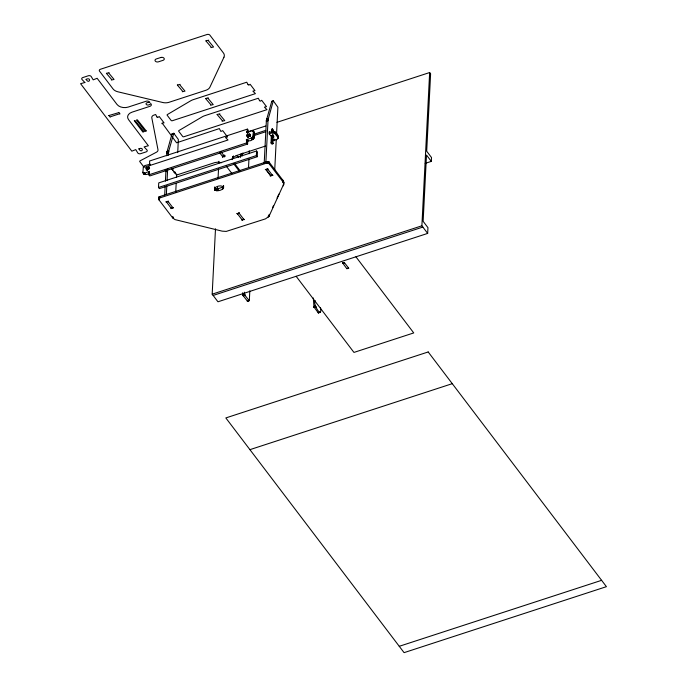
<?xml version="1.0" encoding="UTF-8"?>
<svg xmlns="http://www.w3.org/2000/svg" width="687" height="687" viewBox="0 0 687 687"><rect width="100%" height="100%" fill="white"/><g stroke="black" fill="none" stroke-linecap="round" stroke-linejoin="round"><path stroke-width="1.03" d="M247.423 129.104L246.916 132.643L252.069 130.642L253.443 131.552L252.618 137.52L246.453 139.693L247.724 141.436L247.595 144.038L149.732 175.949L148.864 174.807L149.423 171.295L144.339 173.253L142.896 172.66L143.334 166.847L144.854 165.567L149.723 164.339L149.56 161.016L247.423 129.104L248.29 130.247L248.205 131.981M143.703 173.39C144.09 176.001 151.733 173.691 148.547 171.673M247.174 139.341L248.299 140.792C254.147 141.857 256.964 132.977 252.318 130.616M269.733 132.711L269.252 131.732L269.244 133.991L271.477 136.481M273.898 139.676L274.405 140.637L274.542 139.109M273.16 136.387L272.988 143.506L271.88 144.098L271.013 142.956L272.121 142.364L272.292 135.245M272.37 132.196L272.25 128.993L271.708 129.165L271.545 132.342M158.499 187.499L158.731 182.897L256.595 150.985L257.462 152.128L257.23 156.73L159.367 188.633L158.499 187.499L256.363 155.588L256.595 150.985M158.68 199.213L159.788 197.925L266.487 163.137L268.832 163.403L282.907 181.754L283.722 184.09L269.021 216.311L265.517 218.852L226.238 231.407L222.133 231.141L174.91 219.574L172.549 217.736L158.912 199.797L158.843 197.341L159.865 196.551L267.114 161.643L269.287 162.338L282.975 180.372L283.757 182.313L283.413 184.477M158.8 199.608L158.895 197.246M158.912 199.797L159.023 197.075M159.186 196.911L159.032 198.371L158.757 197.633M159.212 198.217L159.281 196.834M159.315 198.148L159.496 196.705M159.539 198.028L159.607 196.645M159.659 197.976L159.736 196.594M159.788 197.925L159.865 196.551M164.708 195.005L165.138 186.52M165.404 181.213L165.996 169.543M166.701 155.751L167.113 151.544L171.982 133.974L172.42 134.008M166.366 194.464L166.795 185.979M167.061 180.672L167.654 169.002M168.349 155.21L168.71 151.226L173.768 133.269L178.328 139.418L177.735 152.643M172.806 170.307L172.798 168.332M172.695 217.916L172.763 216.534M173.39 218.578L173.459 217.204M175.735 192.034L176.173 183.515M176.49 177.126L176.653 173.931M214.49 189.423C214.456 186.22 221.815 184.494 223.627 187.285C223.541 190.6 213.382 192.858 214.473 187.62M214.602 189.629L214.73 186.898M214.748 189.827L214.524 187.937M214.833 189.913L214.739 188.35M214.937 190.007L214.911 188.539M215.151 190.17L215.005 188.624M215.271 190.239L215.108 188.71M215.4 190.308L215.34 188.865M215.538 190.368L215.469 188.925M215.675 190.428L215.606 188.994M215.821 190.479L215.744 189.045M215.967 190.522L215.89 189.097M216.122 190.557L216.036 189.14M216.276 190.582L216.19 189.174M216.431 190.608L216.345 189.208M216.594 190.625L216.499 189.226M216.749 190.634L216.817 189.251L223.61 186.752M216.912 190.634L216.98 189.251M217.066 190.625L217.135 189.243M217.229 190.608L217.298 189.226M425.21 163.369L431.316 161.376L426.498 155.039L423.14 221.317L427.958 227.663L427.666 233.408L217.959 301.791L212.18 294.173L215.495 228.805M217.384 190.591L217.607 187.001M218.045 178.431L218.535 168.787M218.801 163.429L218.913 161.282M217.53 190.557L217.599 189.183M217.676 190.522L217.753 189.14M217.822 190.479L217.891 189.097M221.111 151.913L224.434 156.275L222.777 156.816L222.82 155.897M222.425 188.977L222.494 187.603M222.562 188.934L222.631 187.551M224.142 155.897C226.246 155.674 223.421 158.276 224.391 155.314M222.691 188.873L222.889 187.431M224.477 155.322L224.409 156.696L224.64 155.314M222.94 188.745L223.009 187.362M223.052 188.676L223.12 187.293M224.649 156.679L224.786 155.279M223.155 188.59L223.327 187.13M223.344 188.418L223.481 185.499M223.49 188.238L223.61 185.696M232.18 159.642L232.567 157.289M232.584 158.482L232.876 156.739M232.799 158.113L233.271 156.207M233.202 157.589L233.425 156.043M247.595 144.038L246.727 142.896L246.453 139.693M247.054 135.056L248.299 137.254C244.083 134.85 251.794 132.711 250.068 135.425C248.96 137.194 246.358 137.503 246.934 135.313M248.522 167.525L248.96 159.006M249.226 153.682L249.201 150.805M249.828 290.79L249.329 300.511L247.543 301.232L243.224 295.753L242.726 292.722M264.177 163.609L266.393 120.328L271.751 101.384M265.886 162.012L268.05 119.787L273.289 100.817L277.892 107.249L276.5 135.099M266.487 163.137L266.556 161.754M266.616 163.094L266.685 161.72M266.754 163.068L266.822 161.685M266.899 163.042L266.968 161.66M267.045 163.017L267.114 161.643M267.191 163.008L267.26 161.625M267.337 162.999L267.406 161.625M267.483 163.008L267.552 161.625M267.629 163.017L267.698 161.634M267.775 163.034L267.853 161.651M267.921 163.051L267.99 161.677M268.067 163.085L268.136 161.703M268.205 163.12L268.274 161.746M268.342 163.162L268.411 161.788M268.471 163.214L268.548 161.84M268.6 163.274L268.669 161.892M268.832 163.403L268.789 161.952M268.943 163.472L269.012 162.098M269.038 163.549L269.106 162.175M269.218 163.721L269.201 162.252M269.287 163.807L269.356 162.424M271.013 142.956L271.391 135.528M269.235 133.75L272.129 132.806C272.567 128.615 279.532 134.626 277.857 137.245M272.129 132.806L272.335 131.389M272.267 132.771L272.473 131.354M268.308 217.169L268.377 215.787M272.404 132.737L272.619 131.329M272.962 134.669L272.842 136.773L272.559 136.395C271.906 133.312 274.491 137.58 273.108 137.572M272.541 132.711L272.756 131.311M272.559 136.395L272.859 134.867M272.687 132.694L272.902 131.303M272.833 132.677L273.057 131.294M269.021 216.311L269.201 214.748L269.132 216.13M272.979 132.677L273.203 131.294M274.053 140.096C282.924 139.375 273.821 134.145 273.349 131.311M269.235 215.941L269.398 214.378M273.426 132.703L273.495 131.32M273.349 137.555L273.495 136.155M273.572 132.728L273.641 131.346M273.555 137.477L273.624 136.095M273.718 132.754L273.787 131.38M273.658 137.391L273.684 136.052M273.855 132.797L273.924 131.415M273.993 132.84L274.061 131.457M274.25 132.943L274.19 131.509M274.371 133.003L274.439 131.629M274.482 133.072L274.551 131.698M274.585 133.149L274.663 131.767M274.783 133.304L274.757 131.844M274.937 133.476L274.929 132.007M274.714 170.23L276.277 139.358M277.892 137.374L277.892 135.906M277.917 138.448L278.012 136.095M278.003 138.259L278.115 136.387M282.778 181.566L282.846 180.192M282.907 181.754L282.975 180.372M283.035 181.935L283.104 180.561M283.147 182.124L283.216 180.741M283.345 182.51L283.319 180.939M283.43 182.699L283.499 181.325M283.345 185.859L283.499 184.288M283.568 183.094L283.568 181.514M283.499 185.481L283.688 181.918M283.662 184.889L283.783 182.51M315.17 300.623C312.413 303.886 322.572 320.022 320.52 307.802M427.666 233.408L421.887 225.8L429.65 72.539L276.955 122.329M431.316 161.376L431.513 157.546L426.696 151.209L430.612 73.81L429.65 72.539M318.648 312.602L318.175 312.722L314.011 307.063L313.298 297.969M146.116 168.238L149.371 166.958L148.856 169.157L146.245 169.912L146.649 168.521L146.116 168.238L147.49 170.127M149.328 173.064L148.486 171.802M249.132 134.652L250.575 136.515M250.085 135.537L248.892 136.155L247.827 134.721M320.279 312.199L318.279 312.825M240.338 157.443L241.197 153.527M242.21 155.923L242.855 152.986M146.992 169.32L149.191 168.667L148.624 167.035L149.62 168.083M249.312 300.571L247.372 301.181M247.818 136.387L248.892 136.155M272.078 142.492L272.945 143.635M272.567 207.629L273.469 205.696M277.084 197.985L278.896 194.12M248.299 140.792L247.372 140.775L247.724 141.436M233.348 157.417L236.311 155.58L265.483 146.056M174.146 172.265L175.288 172.592L174.687 173.012L171.355 168.135M272.687 136.335L272.37 135.597L271.717 136.189M170.943 207.912L171.046 208.685L171.784 208.109M241.893 219.6L241.996 220.372L242.734 219.797M249.226 300.683L244.881 295.212L244.383 292.181M171.75 169.26L172.042 168.753L171.406 168.461M222.485 156.438L222.588 157.211L223.327 156.636M168.358 201.789L168.255 201.016L167.516 201.592M267.878 169.337L267.775 168.564L267.037 169.139M239.316 213.477L239.213 212.695L238.475 213.279M173.888 133.295L171.999 133.922L173.983 133.364M271.511 101.47L273.409 100.843M271.494 101.521L273.503 100.912M167.113 151.544L168.77 151.003M266.633 119.091L268.291 118.55M167.053 151.767L168.71 151.226M266.573 119.315L268.231 118.782M167.001 152.007L168.659 151.466M266.522 119.555L268.179 119.014M166.958 152.256L168.607 151.715M266.47 119.804L268.128 119.263M166.915 152.514L168.564 151.973M266.427 120.062L268.085 119.521M166.872 152.78L168.53 152.239M266.393 120.328L268.05 119.787M166.847 153.055L168.504 152.514M266.367 120.603L268.024 120.07M166.821 153.338L168.478 152.797M266.341 120.886L267.999 120.354M166.804 153.63L168.461 153.089M266.324 121.187L267.982 120.646M247.432 131.956L265.757 125.987M253.623 134.326L265.86 130.332M253.555 135.7L265.792 131.715M269.304 132.376L272.198 131.432M148.864 174.807L246.727 142.896M212.18 294.173L421.887 225.8M213.142 295.444L422.849 227.071M242.94 294.921L244.581 294.285M242.958 295.015L244.598 294.38M242.975 295.109L244.632 294.568M243.026 295.307L244.658 294.671M243.061 295.401L244.718 294.86M342.581 262.949L344.239 262.417L348.713 268.248L346.737 268.583L342.547 262.855L344.273 262.511M243.104 295.496L244.795 295.049M342.658 263.138L344.316 262.597M243.181 295.676L244.838 295.135M342.701 263.224L344.359 262.683M243.224 295.753L244.976 295.358L243.318 295.891M342.744 263.301L344.445 262.838L342.839 263.447M247.226 301.035L249.338 300.451M346.737 268.583L348.498 268.153M346.883 268.729L348.678 268.248M313.882 306.471L315.539 305.938M313.899 306.66L315.548 306.024M313.925 306.763L315.582 306.222M313.95 306.866L315.599 306.325M313.976 306.969L315.788 306.814M314.182 307.433L315.831 306.891M314.225 307.51L315.934 307.037M318.175 312.722L320.305 312.061M318.416 312.92L320.245 312.302M249.922 449.659L452.269 383.672M399.259 646.304L601.614 580.326M166.701 202.33L165.816 201.806L166.967 201.772M272.112 174.919L273.014 175.391L271.897 175.529M172.6 207.371L173.476 207.895L172.334 207.929M237.659 214.018L236.775 213.494L237.917 213.459M243.55 219.059L244.435 219.582L243.292 219.617M172.111 169.62L172.729 169.715M221.661 162.707L218.191 162.149L215.031 162.527L176.602 175.039L174.962 172.884L174.833 171.698M236.199 155.502L238.741 157.314M266.487 169.32L265.311 169.517L266.221 169.878L270.463 175.46L270.24 176.07L271.296 175.666M253.194 130.934L254.224 132.308M272.121 142.364L272.988 143.506M272.035 142.553L272.842 143.755M271.829 142.69L272.773 143.798M355.926 256.801L413.737 332.929L353.951 352.422L296.14 276.294M252.868 130.71L254.302 132.591M252.661 130.65L254.31 132.806M252.438 130.616L253.426 131.775M253.211 136.258L254.07 137.512M253.185 136.481L254.053 137.623M253.151 136.601L253.984 137.855M253.065 136.833L253.932 137.975M253.014 136.953L253.881 138.096M252.945 137.065L253.812 138.207M252.876 137.185L253.743 138.327M252.799 137.297L253.58 138.551M252.618 137.52L253.486 138.662M252.515 137.623L253.383 138.765M249.639 134.042L250.575 135.15M252.412 137.726L253.28 138.868M249.493 134.12L250.429 135.219M252.301 137.829L253.168 138.972M250.6 136.043L249.733 134.901L250.523 136.078M252.189 137.915L253.056 139.057M247.217 131.741L248.162 132.849L247.08 131.818M252.069 138.01L252.936 139.143M249.183 134.463L250.008 135.734M251.94 138.087L252.807 139.229M247.011 131.861L247.818 133.055M251.811 138.164L252.679 139.306M246.891 131.973L247.715 133.175M251.691 138.233L252.55 139.375M251.554 138.293L252.421 139.435M251.425 138.345L252.292 139.487M251.296 138.396L252.163 139.538M247.638 134.704L248.642 135.846M247.5 134.729L248.436 135.854M247.354 134.798L248.29 135.897M247.217 134.884L248.153 135.974M247.157 134.935L247.973 136.138M247.011 135.116L248.247 136.816M247.354 136.138L248.222 137.28M247.045 139.341L247.981 140.483M246.899 139.375L247.844 140.492M246.762 139.435L247.698 140.543M246.624 139.521L247.56 140.62M246.564 139.581L247.372 140.775M246.375 139.822L247.655 141.453M246.332 139.95L247.226 141.316M256.363 155.588L257.23 156.73M235.006 164.047L240.012 170.634M233.692 163.781L239.316 171.192M219.763 152.858L222.777 156.816M226.332 166.185L231.957 173.596M165.138 170.23L166.297 171.75M149.431 163.618L150.298 164.76M148.504 167.147L149.319 168.349M148.409 167.267L149.242 168.478M148.349 167.396L149.199 168.598L148.323 167.525M146.966 167.576L148.091 169.028M146.769 167.585L147.774 168.71M146.623 167.628L147.559 168.744M146.546 167.662L147.413 168.804L146.417 167.757M146.348 167.808L147.164 169.002M146.245 167.929L147.07 169.131M146.168 168.049L147.009 169.26M148.761 171.432L149.568 172.626M148.641 171.544L149.457 172.746M146.477 169.045L147.422 170.153M146.348 169.131L147.276 170.23M144.605 173.184L145.472 174.326M144.468 173.218L145.335 174.361M144.339 173.253L145.206 174.395M144.21 173.279L145.077 174.421M143.961 173.296L144.957 174.429M143.729 173.279L144.708 174.438M142.836 172.248L144.485 174.404M142.836 172.36L144.279 174.343M142.93 172.746L144.03 174.189M84.87 82.509L80.577 83.677L131.827 151.174L135.768 149.594L137.821 153.012A2.078 1.4 2.9 0 0 140.62 153.682L146.142 151.887A2.078 1.4 2.9 0 0 147.018 150.015L144.09 146.881L148.383 145.773L128.538 119.632A8.313 5.608 2.9 0 1 132.041 112.161L149.946 106.322A2.636 1.778 2.9 0 0 151.054 103.96L150.779 103.6C146.966 107.67 142.681 101.968 149.912 102.457L149.646 102.097A2.636 1.778 2.9 0 0 146.091 101.247L128.186 107.086A8.313 5.608 2.9 0 1 116.979 104.415L97.125 78.275L93.183 79.847L91.139 76.429A2.078 1.4 2.9 0 0 88.331 75.759L82.818 77.562A2.078 1.4 2.9 0 0 81.942 79.426L84.87 82.509M86.064 79.383C89.284 84.896 91.972 76.712 86.107 79.28M106.399 73.363L111.543 79.409L111.371 80.061L114.051 79.443L108.958 73.286L109.181 72.685L106.416 73.311M108.829 115.562C109.671 115.923 109.989 118.095 110.865 116.61L118.963 113.973C121.376 114.944 118.55 111.122 118.095 112.831L108.829 115.562M138.86 148.907C141.986 154.42 144.811 146.228 138.877 148.856M156.971 116.979L157.795 117.468L159.238 116.524L164.056 122.87L162.115 123.025L161.849 123.591L162.69 123.789L176.593 142.81L219.342 128.581L220.87 131.432L222.734 130.642L227.552 136.988L225.473 137.486L228.015 140.002L144.966 167.087A0.936 0.627 2.9 0 1 143.703 166.786L139.796 161.643A0.936 0.627 2.9 0 1 140.036 160.87L156.499 152.171A4.156 2.8 2.9 0 0 157.976 149.689L151.81 117.855A4.156 2.8 2.9 0 1 154 115.064L155.657 114.523L156.971 116.979M177.358 85.051L182.502 91.096L182.33 91.749L185.009 91.131L179.917 84.973L180.131 84.372L177.375 84.99M205.92 40.911L211.064 46.965L210.892 47.618L213.571 46.999L208.479 40.842L208.642 40.189L205.937 40.859M205.568 98.524L210.711 104.579L210.54 105.231L213.219 104.613L208.127 98.456L208.298 97.803L205.568 98.524M217.118 114.54L222.262 120.594L222.09 121.247L224.769 120.629L219.677 114.471L219.849 113.819L217.135 114.489M248.067 84.664L248.892 85.162L250.137 84.278L254.954 90.624L252.876 91.122L255.418 93.638L172.368 120.723A0.936 0.627 2.9 0 1 171.106 120.423L167.207 115.279A0.936 0.627 2.9 0 1 167.405 114.531L190.651 100.826A12.469 8.407 2.9 0 1 193.279 99.658L246.753 82.217L248.067 84.664M259.609 100.688L260.442 101.178L261.687 100.293L266.504 106.64L264.426 107.138L266.968 109.654L183.918 136.739A0.936 0.627 2.9 0 1 182.656 136.438L178.749 131.294A0.936 0.627 2.9 0 1 178.946 130.547L202.201 116.842A12.469 8.407 2.9 0 1 204.82 115.674L258.303 98.241L259.609 100.688M143.918 131.664L142.93 132.102L134.257 120.689L135.141 120.629L143.918 131.664M146.194 130.916L145.206 131.363L136.533 119.942L137.417 119.89L146.194 130.916M223.953 57.21L209.939 87.103A8.313 5.608 2.9 0 1 205.86 90.289L169.071 102.286A8.313 5.608 2.9 0 1 162.742 102.492L117.889 91.792A8.313 5.608 2.9 0 1 113.011 88.906L99.521 71.139A2.078 1.4 2.9 0 1 100.396 69.275L207.096 34.487A2.078 1.4 2.9 0 1 209.896 35.157L223.387 52.916A8.313 5.608 2.9 0 1 223.953 57.21M160.861 57.476L156.267 58.97A2.336 1.58 2.9 0 0 155.279 61.074A2.336 1.58 2.9 0 0 158.431 61.83L163.034 60.327A2.336 1.58 2.9 0 0 164.013 58.223A2.336 1.58 2.9 0 0 160.861 57.476M168.066 201.403L166.417 201.944L171.226 208.281L172.884 207.749L168.066 201.403M267.587 168.95L265.929 169.491L270.747 175.838L272.404 175.297L267.587 168.95M239.024 213.09L237.367 213.631L242.185 219.969L243.842 219.428L239.024 213.09M428.19 351.959L225.834 417.936L404.076 652.65L606.423 586.672L428.19 351.959M272.25 128.993L273.306 130.29L272.25 128.993"/></g></svg>
